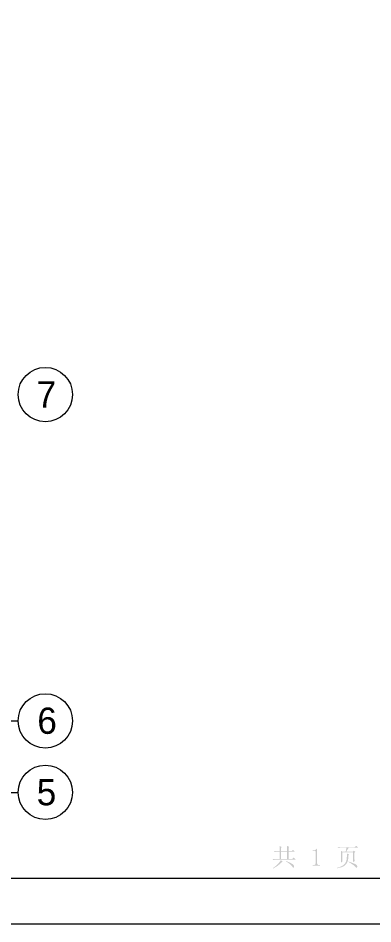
# Model space of a CAD drawing. Header units: millimetres. Extents: x 0 to 260, y 22 to 203.
# Drawn here: x 127.4 to 162.2, y 22.3 to 111.4 of the extents above; entities that cross this region are included whole.
import ezdxf

# ---------------------------------------------------------------- set-up
doc = ezdxf.new("R2010")
doc.units = ezdxf.units.MM

msp = doc.modelspace()

# ---------------------------------------------------------------- hatches: boundary and pattern name
h = msp.add_hatch(color=7)
h.paths.add_polyline_path([(153.222444, 29.399693), (153.222444, 28.666577), (153.820513, 28.666577), (153.820513, 29.399693)])
h.paths.add_polyline_path([(153.087396, 29.457571), (153.084916, 29.725117), (153.077474, 29.949255), (153.289692, 29.852792), (153.222444, 29.785544), (153.222444, 29.457571), (153.820513, 29.457571), (153.819893, 29.633994), (153.818032, 29.777965), (153.814932, 29.889482), (153.810591, 29.968547), (154.022809, 29.862714), (153.95556, 29.804836), (153.95556, 29.457571), (154.273612, 29.457571), (154.399289, 29.582696), (154.582292, 29.399693), (153.95556, 29.399693), (153.95556, 28.666577), (154.302826, 28.666577), (154.457166, 28.820917), (154.669384, 28.608699), (152.710916, 28.608699), (152.479406, 28.579485), (152.392865, 28.666577), (153.087396, 28.666577), (153.087396, 29.399693), (152.836593, 29.399693), (152.605083, 29.370479), (152.517991, 29.457571)])
h.paths.add_polyline_path([(153.19323, 28.560192), (153.396077, 28.386559), (153.289692, 28.347974), (153.147978, 28.222185), (153.022077, 28.115155), (152.911886, 28.026831), (152.817301, 27.957163), (152.440821, 27.730613), (152.421528, 27.769198), (152.724077, 27.999468), (152.956758, 28.227258), (153.045642, 28.333074), (153.114681, 28.423904), (153.163877, 28.499645)])
h.paths.add_polyline_path([(153.704757, 28.444437), (153.714128, 28.483022), (154.005178, 28.350334), (154.222693, 28.241728), (154.366724, 28.157305), (154.437323, 28.097171), (154.488172, 28.007806), (154.505122, 27.932909), (154.485829, 27.851329), (154.468811, 27.818808), (154.457166, 27.807783), (154.428021, 27.818015), (154.389367, 27.848711), (154.341204, 27.899871), (154.283533, 27.971494), (154.185658, 28.080738), (154.056571, 28.195977), (153.89627, 28.31721)])
h = msp.add_hatch(color=7)
h.dxf.hatch_style = 2
h.paths.add_polyline_path([(156.76604, 29.698452), (156.76604, 28.232219), (156.778028, 28.16442), (156.813995, 28.116464), (156.871804, 28.087456), (156.949043, 28.077879), (157.045506, 28.077879), (157.045506, 28.020001), (156.341604, 28.020001), (156.341604, 28.077879), (156.428145, 28.077879), (156.511171, 28.087456), (156.568153, 28.116464), (156.600675, 28.16442), (156.611699, 28.232219), (156.611699, 29.399693), (156.587446, 29.46198), (156.515237, 29.486234), (156.341604, 29.486234), (156.341604, 29.544111), (156.428145, 29.544111), (156.532875, 29.553689), (156.616109, 29.582696), (156.680257, 29.630652), (156.727454, 29.698452)])
h = msp.add_hatch(color=7)
h.paths.add_polyline_path([(158.749017, 29.833499), (160.466052, 29.833499), (160.620393, 29.978469), (160.822689, 29.775622), (159.867984, 29.775622), (159.720809, 29.553551), (159.626551, 29.389771), (160.282498, 29.389771), (160.359668, 29.496156), (160.52393, 29.370479), (160.436838, 29.30323), (160.436838, 28.830288), (160.439318, 28.615658), (160.44676, 28.454359), (160.30179, 28.377189), (160.30179, 29.331894), (159.250623, 29.331894), (159.250623, 28.405852), (159.105653, 28.319311), (159.113094, 28.571148), (159.115575, 28.863912), (159.105653, 29.476863), (159.250623, 29.389771), (159.568674, 29.389771), (159.616767, 29.587451), (159.645844, 29.775622), (159.067068, 29.775622), (158.835557, 29.746959)])
h.paths.add_polyline_path([(159.694351, 29.206768), (159.925861, 29.100383), (159.848691, 29.023213), (159.838881, 28.835524), (159.819408, 28.667679), (159.790323, 28.519678), (159.751677, 28.39152), (159.634751, 28.176615), (159.457879, 28.005118), (159.334571, 27.933917), (159.172143, 27.869175), (158.970545, 27.810944), (158.729724, 27.759276), (158.719802, 27.797861), (158.951416, 27.869416), (159.145203, 27.948619), (159.301162, 28.035676), (159.419294, 28.130795), (159.508479, 28.234458), (159.578389, 28.347836), (159.628972, 28.47093), (159.660175, 28.603738), (159.690286, 28.891817)])
h.paths.add_polyline_path([(159.858062, 28.415774), (160.112301, 28.329078), (160.316053, 28.252614), (160.469265, 28.186485), (160.571886, 28.130795), (160.638023, 28.079429), (160.682611, 28.026202), (160.705598, 27.971115), (160.706933, 27.914168), (160.682542, 27.827076), (160.649056, 27.797861), (160.6011, 27.827076), (160.505533, 27.929671), (160.373999, 28.044255), (160.284401, 28.110917), (160.165295, 28.190189), (160.016734, 28.28207), (159.838769, 28.386559)])

# ---------------------------------------------------------------- linework, layer by layer
at = {"color": 7, "lineweight": 0}
for points in [[(0.128058, 22.287794), (259.869517, 22.287794), (259.869517, 202.784781), (0.128058, 202.784781)], [(4.604456, 198.308031), (255.392767, 198.308031), (255.392767, 26.763839), (4.604456, 26.763839)]]:
    msp.add_lwpolyline(points, close=True, dxfattribs=at)
at = {"color": 4, "lineweight": 0, "true_color": 0x00ffff}
for points in [[(97.403179, 42.256498), (127.378707, 42.256498)], [(90.274599, 35.225426), (127.378707, 35.225426)]]:
    msp.add_lwpolyline(points, dxfattribs=at)
for centre, radius in [((130.05248, 74.354478), 2.673791), ((130.05248, 42.256675), 2.673879), ((130.05248, 35.225249), 2.673879)]:
    msp.add_circle(centre, radius, dxfattribs=at)

# ---------------------------------------------------------------- texts
at = {"color": 6, "true_color": 0xff00ff, "char_height": 2.581945, "attachment_point": 1}
for s, insert in [('{\\fAdobeSongStd-Light|b0|i0|c0;7}', (129.203664, 75.6631)), ('{\\fAdobeSongStd-Light|b0|i0|c0;6}', (129.264306, 43.565163)), ('{\\fAdobeSongStd-Light|b0|i0|c0;5}', (129.203664, 36.53405))]:
    msp.add_mtext(s, dxfattribs=dict(at, insert=insert))

doc.saveas('drawing.dxf')
